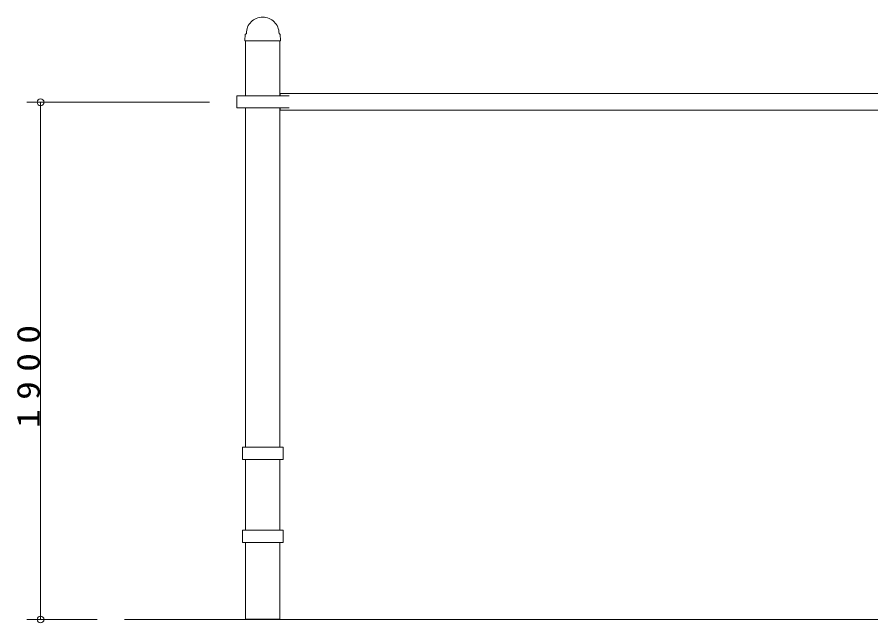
# Model space of a CAD drawing. Units: millimetres on the paper. Extents: x 0 to 420, y -594 to 297.
# Drawn here: x 262.3 to 314.5, y -175.6 to -138.5 of the extents above; entities that cross this region are included whole.
import ezdxf

# ---------------------------------------------------------------- set-up
doc = ezdxf.new("R2010")
doc.units = ezdxf.units.MM
for name, color, linetype, lineweight in [('0_2', 7, 'Continuous', 13), ('2D_DIMENSION', 7, 'Continuous', 13), ('3D_GLINE', 7, 'Continuous', 13)]:
    doc.layers.add(name, color=color, linetype=linetype, lineweight=lineweight)
doc.styles.add('ＭＳ ゴシック', font='')
doc.styles.get('ＭＳ ゴシック').set_extended_font_data('MS Gothic')

msp = doc.modelspace()

# ---------------------------------------------------------------- linework, layer by layer
at = {"layer": '0_2'}
for p, q in [((277.003, -138.541), (277.099, -138.517)), ((277.099, -138.517), (277.198, -138.501)), ((277.198, -138.501), (277.3, -138.496)), ((277.3, -138.496), (277.403, -138.501)), ((277.403, -138.501), (277.502, -138.517)), ((277.502, -138.517), (277.598, -138.541)), ((276.379, -139.107), (276.421, -139.02)), ((276.421, -139.02), (276.471, -138.937)), ((276.471, -138.937), (276.529, -138.86)), ((276.529, -138.86), (276.593, -138.789)), ((276.593, -138.789), (276.664, -138.725)), ((276.664, -138.725), (276.741, -138.667)), ((276.741, -138.667), (276.824, -138.617)), ((276.824, -138.617), (276.911, -138.575)), ((276.911, -138.575), (277.003, -138.541)), ((277.598, -138.541), (277.69, -138.575)), ((277.69, -138.575), (277.777, -138.617)), ((277.777, -138.617), (277.859, -138.667)), ((277.859, -138.667), (277.936, -138.725)), ((277.936, -138.725), (278.007, -138.789)), ((278.007, -138.789), (278.072, -138.86)), ((278.072, -138.86), (278.129, -138.937)), ((278.129, -138.937), (278.18, -139.02)), ((278.18, -139.02), (278.222, -139.107)), ((276.217, -139.938), (276.224, -139.572)), ((276.224, -139.572), (276.3, -139.496)), ((276.3, -139.496), (276.305, -139.394)), ((276.305, -139.394), (276.321, -139.295)), ((276.321, -139.295), (276.345, -139.199)), ((276.345, -139.199), (276.379, -139.107)), ((278.222, -139.107), (278.255, -139.199)), ((278.255, -139.199), (278.28, -139.295)), ((278.28, -139.295), (278.295, -139.394)), ((278.295, -139.394), (278.3, -139.496)), ((278.3, -139.496), (278.376, -139.572)), ((278.376, -139.572), (278.384, -139.938)), ((276.23, -139.946), (276.217, -139.938)), ((276.217, -139.938), (276.225, -139.946)), ((278.375, -139.946), (276.23, -139.946)), ((276.242, -143.315), (276.242, -139.93)), ((278.359, -143.315), (278.359, -139.93)), ((278.384, -139.938), (278.375, -139.946)), ((316.901, -143.183), (278.376, -143.183)), ((278.376, -143.183), (316.901, -143.183)), ((278.376, -143.312), (278.376, -143.183)), ((278.376, -143.183), (278.376, -143.312)), ((263.702, -143.714), (263.702, -144.131)), ((275.717, -143.315), (276.428, -143.315)), ((275.717, -144.056), (275.717, -143.315)), ((278.918, -143.315), (275.717, -143.315)), ((276.246, -143.315), (277.317, -143.315)), ((277.317, -143.315), (276.246, -143.315)), ((276.428, -143.315), (278.389, -143.315)), ((276.894, -143.315), (276.428, -143.315)), ((276.894, -143.315), (277.741, -143.315)), ((278.207, -143.315), (276.894, -143.315)), ((277.317, -143.315), (278.207, -143.315)), ((278.389, -143.315), (277.317, -143.315)), ((276.428, -144.056), (275.717, -144.056)), ((278.918, -144.056), (275.717, -144.056)), ((276.242, -164.821), (276.242, -144.05)), ((276.246, -144.056), (277.317, -144.056)), ((277.317, -144.056), (276.246, -144.056)), ((276.428, -144.056), (278.389, -144.056)), ((276.894, -144.056), (276.428, -144.056)), ((276.894, -144.056), (277.741, -144.056)), ((278.207, -144.056), (276.894, -144.056)), ((277.317, -144.056), (278.207, -144.056)), ((278.389, -144.056), (277.317, -144.056)), ((278.359, -164.821), (278.359, -144.05)), ((278.376, -144.039), (278.376, -144.189)), ((278.376, -144.189), (278.376, -144.039)), ((316.901, -144.189), (278.376, -144.189)), ((278.376, -144.189), (316.901, -144.189)), ((276.059, -165.577), (276.059, -164.827)), ((276.059, -164.827), (278.559, -164.827)), ((276.684, -164.827), (276.226, -164.827)), ((278.559, -164.827), (277.934, -164.827)), ((278.559, -164.827), (278.559, -165.577)), ((278.559, -165.577), (276.059, -165.577)), ((276.684, -165.577), (276.059, -165.577)), ((276.242, -169.888), (276.242, -165.575)), ((277.309, -165.577), (277.934, -165.577)), ((278.391, -165.577), (277.934, -165.577)), ((278.359, -169.888), (278.359, -165.575)), ((276.059, -170.657), (276.059, -169.907)), ((276.059, -169.907), (278.559, -169.907)), ((276.684, -169.907), (276.226, -169.907)), ((278.559, -169.907), (277.934, -169.907)), ((278.559, -169.907), (278.559, -170.657)), ((278.559, -170.657), (276.059, -170.657)), ((276.684, -170.657), (276.059, -170.657)), ((276.242, -170.642), (276.242, -175.361)), ((278.391, -170.657), (277.934, -170.657)), ((278.359, -170.662), (278.359, -170.642)), ((278.359, -175.361), (278.359, -170.662)), ((263.702, -175.38), (263.702, -174.963)), ((276.242, -175.361), (278.359, -175.361)), ((276.242, -175.361), (276.367, -175.361)), ((277.972, -175.361), (278.353, -175.361))]:
    msp.add_line(p, q, dxfattribs=at)
for centre in [(263.702, -143.714), (263.702, -175.38)]:
    msp.add_circle(centre, 0.208, dxfattribs=at)
at = {"layer": '2D_DIMENSION'}
for p, q in [((274.05, -143.714), (262.868, -143.714)), ((263.702, -174.963), (263.702, -144.131)), ((267.168, -175.38), (262.868, -175.38))]:
    msp.add_line(p, q, dxfattribs=at)
at = {"layer": '3D_GLINE'}
msp.add_line((386.67, -175.38), (268.835, -175.38), dxfattribs=at)

# ---------------------------------------------------------------- texts
at = {"layer": '2D_DIMENSION', "insert": (263.674, -163.654), "char_height": 1.405, "attachment_point": 7, "rotation": 90, "style": 'ＭＳ ゴシック'}
msp.add_mtext('\\T1.5;\\W1.2;1900', dxfattribs=at)

doc.saveas('drawing.dxf')
